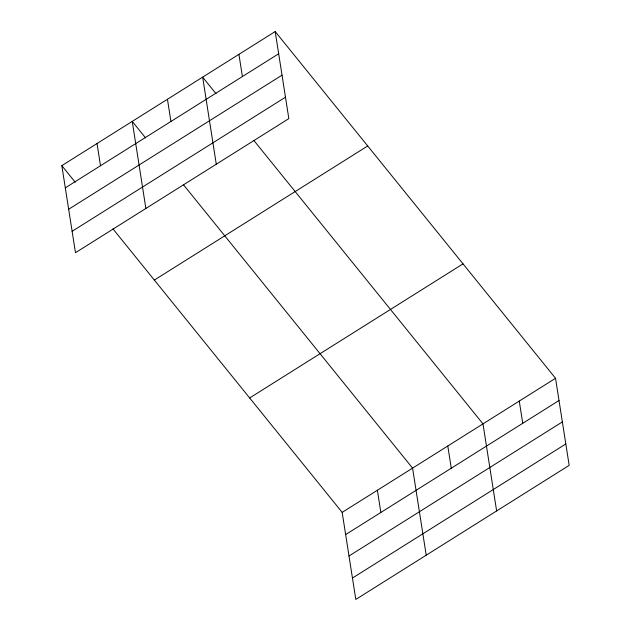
<?xml version="1.0" encoding="UTF-8"?>
<svg xmlns="http://www.w3.org/2000/svg" width="631" height="631" viewBox="0 0 631 631"><rect width="100%" height="100%" fill="white"/><g stroke="black" fill="none" stroke-linecap="round" stroke-linejoin="round"><path stroke-width="0.95" d="M275.195 31.55L288.832 118.62L75.468 252.715L61.83 165.645L275.195 31.55L555.532 378.284L569.17 465.355L355.805 599.45L342.168 512.38L112.957 228.879M65.308 187.857L278.673 53.761M68.661 209.263L282.025 75.168M72.115 231.309L285.48 97.213M154.343 280.069L367.707 145.974M249.655 397.956L463.02 263.861M342.168 512.38L555.532 378.284M345.646 534.591L559.011 400.504M348.998 555.998L562.363 421.902M352.453 578.051L565.818 443.956M216.039 93.703L202.654 77.14L216.283 164.21M253.78 140.374L482.991 423.882L496.629 510.944M145.627 137.952L132.242 121.397L145.871 208.459M183.369 184.631L412.579 468.131L426.217 555.201M61.83 165.645L75.223 182.209M519.266 401.079L522.744 423.298M447.789 446.007L451.268 468.218M377.377 490.255L380.856 512.467M238.92 54.345L242.399 76.556M167.444 99.264L170.922 121.483M97.032 143.521L100.51 165.732"/></g></svg>
